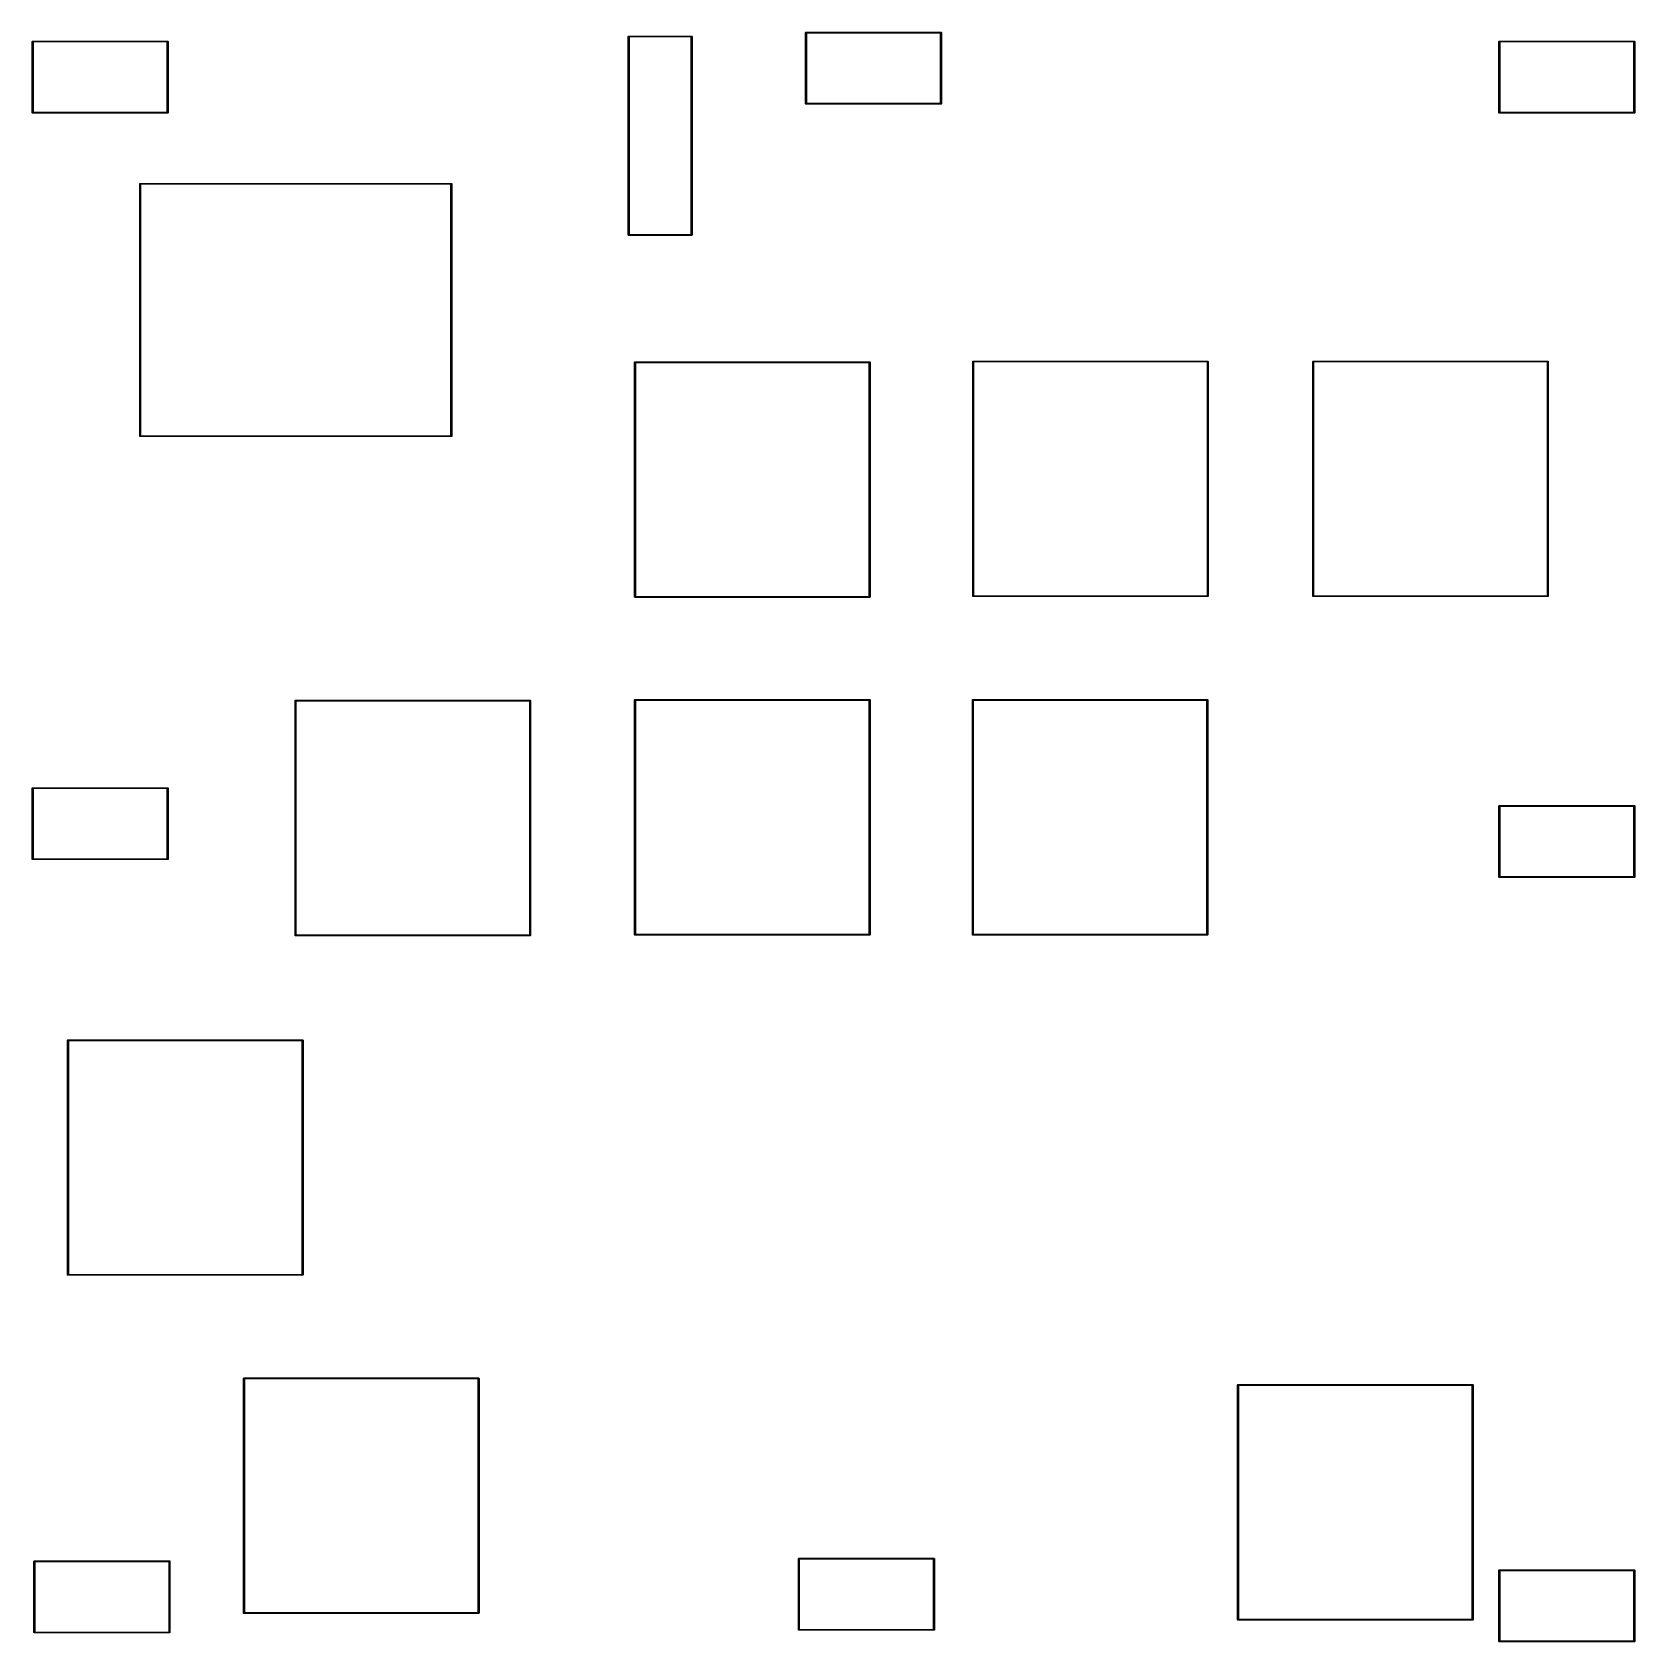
# Model space of a CAD drawing. Header units: millimetres. Extents: x 104.3 to 194.4, y -141.6 to -51.1.
import ezdxf

# ---------------------------------------------------------------- set-up
doc = ezdxf.new("R2010")
doc.units = ezdxf.units.MM
doc.layers.add('F.Courtyard', color=6, linetype='CONTINUOUS', true_color=0xff26e2)

msp = doc.modelspace()

# ---------------------------------------------------------------- linework, layer by layer
at = {"layer": 'F.Courtyard', "linetype": 'CONTINUOUS'}
for p, q in [((104.28957, -51.597158), (104.291473, -51.587591)), ((104.28957, -55.597158), (104.28957, -51.597158)), ((104.291473, -51.587591), (104.305003, -51.574061)), ((104.305003, -51.574061), (104.31457, -51.572158)), ((104.31457, -51.572158), (111.91457, -51.572158)), ((111.91457, -51.572158), (111.924137, -51.574061)), ((111.924137, -51.574061), (111.937667, -51.587591)), ((111.937667, -51.587591), (111.93957, -51.597158)), ((111.93957, -51.597158), (111.93957, -55.597158)), ((137.819571, -51.315), (137.821474, -51.305433)), ((137.819571, -62.475), (137.819571, -51.315)), ((137.821474, -51.305433), (137.835004, -51.291903)), ((137.835004, -51.291903), (137.844571, -51.29)), ((137.844571, -51.29), (141.384571, -51.29)), ((137.869571, -51.34), (137.869571, -62.45)), ((141.359571, -51.34), (137.869571, -51.34)), ((141.359571, -62.45), (141.359571, -51.34)), ((141.384571, -51.29), (141.394138, -51.291903)), ((141.394138, -51.291903), (141.407668, -51.305433)), ((141.407668, -51.305433), (141.409571, -51.315)), ((141.409571, -51.315), (141.409571, -62.475)), ((147.78957, -51.097158), (147.791473, -51.087591)), ((147.78957, -55.097158), (147.78957, -51.097158)), ((147.791473, -51.087591), (147.805003, -51.074061)), ((147.805003, -51.074061), (147.81457, -51.072158)), ((147.81457, -51.072158), (155.41457, -51.072158)), ((147.83957, -51.122158), (147.83957, -55.072158)), ((155.38957, -51.122158), (147.83957, -51.122158)), ((155.38957, -55.072158), (155.38957, -51.122158)), ((155.41457, -51.072158), (155.424137, -51.074061)), ((155.424137, -51.074061), (155.437667, -51.087591)), ((155.437667, -51.087591), (155.43957, -51.097158)), ((155.43957, -51.097158), (155.43957, -55.097158)), ((186.78957, -51.597158), (186.791473, -51.587591)), ((186.78957, -55.597158), (186.78957, -51.597158)), ((186.791473, -51.587591), (186.805003, -51.574061)), ((186.805003, -51.574061), (186.81457, -51.572158)), ((186.81457, -51.572158), (194.41457, -51.572158)), ((194.41457, -51.572158), (194.424137, -51.574061)), ((194.424137, -51.574061), (194.437667, -51.587591)), ((194.437667, -51.587591), (194.43957, -51.597158)), ((194.43957, -51.597158), (194.43957, -55.597158)), ((104.33957, -51.622158), (104.33957, -55.572158)), ((111.88957, -51.622158), (104.33957, -51.622158)), ((111.88957, -55.572158), (111.88957, -51.622158)), ((186.83957, -51.622158), (186.83957, -55.572158)), ((194.38957, -51.622158), (186.83957, -51.622158)), ((194.38957, -55.572158), (194.38957, -51.622158)), ((147.791473, -55.106725), (147.78957, -55.097158)), ((147.805003, -55.120255), (147.791473, -55.106725)), ((147.81457, -55.122158), (147.805003, -55.120255)), ((155.41457, -55.122158), (147.81457, -55.122158)), ((147.83957, -55.072158), (155.38957, -55.072158)), ((155.424137, -55.120255), (155.41457, -55.122158)), ((155.437667, -55.106725), (155.424137, -55.120255)), ((155.43957, -55.097158), (155.437667, -55.106725)), ((104.291473, -55.606725), (104.28957, -55.597158)), ((104.305003, -55.620255), (104.291473, -55.606725)), ((104.31457, -55.622158), (104.305003, -55.620255)), ((111.91457, -55.622158), (104.31457, -55.622158)), ((104.33957, -55.572158), (111.88957, -55.572158)), ((111.924137, -55.620255), (111.91457, -55.622158)), ((111.937667, -55.606725), (111.924137, -55.620255)), ((111.93957, -55.597158), (111.937667, -55.606725)), ((186.791473, -55.606725), (186.78957, -55.597158)), ((186.805003, -55.620255), (186.791473, -55.606725)), ((186.81457, -55.622158), (186.805003, -55.620255)), ((194.41457, -55.622158), (186.81457, -55.622158)), ((186.83957, -55.572158), (194.38957, -55.572158)), ((194.424137, -55.620255), (194.41457, -55.622158)), ((194.437667, -55.606725), (194.424137, -55.620255)), ((194.43957, -55.597158), (194.437667, -55.606725)), ((110.339571, -59.6), (110.341474, -59.590433)), ((110.339571, -73.8), (110.339571, -59.6)), ((110.341474, -59.590433), (110.355004, -59.576903)), ((110.355004, -59.576903), (110.364571, -59.575)), ((110.364571, -59.575), (127.864571, -59.575)), ((110.389571, -59.625), (110.389571, -73.775)), ((127.839571, -59.625), (110.389571, -59.625)), ((127.839571, -73.775), (127.839571, -59.625)), ((127.864571, -59.575), (127.874138, -59.576903)), ((127.874138, -59.576903), (127.887668, -59.590433)), ((127.887668, -59.590433), (127.889571, -59.6)), ((127.889571, -59.6), (127.889571, -73.8)), ((137.821474, -62.484567), (137.819571, -62.475)), ((137.869571, -62.45), (141.359571, -62.45)), ((141.409571, -62.475), (141.407668, -62.484567)), ((137.835004, -62.498097), (137.821474, -62.484567)), ((137.844571, -62.5), (137.835004, -62.498097)), ((141.384571, -62.5), (137.844571, -62.5)), ((141.394138, -62.498097), (141.384571, -62.5)), ((141.407668, -62.484567), (141.394138, -62.498097)), ((138.174571, -69.64), (138.176474, -69.630433)), ((138.174571, -82.84), (138.174571, -69.64)), ((138.176474, -69.630433), (138.190004, -69.616903)), ((138.190004, -69.616903), (138.199571, -69.615)), ((138.199571, -69.615), (151.399571, -69.615)), ((138.224571, -69.665), (138.224571, -82.815)), ((151.374571, -69.665), (138.224571, -69.665)), ((151.374571, -82.815), (151.374571, -69.665)), ((151.399571, -69.615), (151.409138, -69.616903)), ((151.409138, -69.616903), (151.422668, -69.630433)), ((151.422668, -69.630433), (151.424571, -69.64)), ((151.424571, -69.64), (151.424571, -82.84)), ((157.194571, -69.6), (157.196474, -69.590433)), ((157.194571, -82.8), (157.194571, -69.6)), ((157.196474, -69.590433), (157.210004, -69.576903)), ((157.210004, -69.576903), (157.219571, -69.575)), ((157.219571, -69.575), (170.419571, -69.575)), ((157.244571, -69.625), (157.244571, -82.775)), ((170.394571, -69.625), (157.244571, -69.625)), ((170.394571, -82.775), (170.394571, -69.625)), ((170.419571, -69.575), (170.429138, -69.576903)), ((170.429138, -69.576903), (170.442668, -69.590433)), ((170.442668, -69.590433), (170.444571, -69.6)), ((170.444571, -69.6), (170.444571, -82.8)), ((176.324571, -69.6), (176.326474, -69.590433)), ((176.324571, -82.8), (176.324571, -69.6)), ((176.326474, -69.590433), (176.340004, -69.576903)), ((176.340004, -69.576903), (176.349571, -69.575)), ((176.349571, -69.575), (189.549571, -69.575)), ((176.374571, -69.625), (176.374571, -82.775)), ((189.524571, -69.625), (176.374571, -69.625)), ((189.524571, -82.775), (189.524571, -69.625)), ((189.549571, -69.575), (189.559138, -69.576903)), ((189.559138, -69.576903), (189.572668, -69.590433)), ((189.572668, -69.590433), (189.574571, -69.6)), ((189.574571, -69.6), (189.574571, -82.8)), ((110.341474, -73.809567), (110.339571, -73.8)), ((110.355004, -73.823097), (110.341474, -73.809567)), ((110.364571, -73.825), (110.355004, -73.823097)), ((127.864571, -73.825), (110.364571, -73.825)), ((110.389571, -73.775), (127.839571, -73.775)), ((127.874138, -73.823097), (127.864571, -73.825)), ((127.887668, -73.809567), (127.874138, -73.823097)), ((127.889571, -73.8), (127.887668, -73.809567)), ((138.176474, -82.849567), (138.174571, -82.84)), ((138.190004, -82.863097), (138.176474, -82.849567)), ((138.199571, -82.865), (138.190004, -82.863097)), ((151.399571, -82.865), (138.199571, -82.865)), ((138.224571, -82.815), (151.374571, -82.815)), ((151.409138, -82.863097), (151.399571, -82.865)), ((151.422668, -82.849567), (151.409138, -82.863097)), ((151.424571, -82.84), (151.422668, -82.849567)), ((157.196474, -82.809567), (157.194571, -82.8)), ((157.210004, -82.823097), (157.196474, -82.809567)), ((157.219571, -82.825), (157.210004, -82.823097)), ((170.419571, -82.825), (157.219571, -82.825)), ((157.244571, -82.775), (170.394571, -82.775)), ((170.429138, -82.823097), (170.419571, -82.825)), ((170.442668, -82.809567), (170.429138, -82.823097)), ((170.444571, -82.8), (170.442668, -82.809567)), ((176.326474, -82.809567), (176.324571, -82.8)), ((176.340004, -82.823097), (176.326474, -82.809567)), ((176.349571, -82.825), (176.340004, -82.823097)), ((189.549571, -82.825), (176.349571, -82.825)), ((176.374571, -82.775), (189.524571, -82.775)), ((189.559138, -82.823097), (189.549571, -82.825)), ((189.572668, -82.809567), (189.559138, -82.823097)), ((189.574571, -82.8), (189.572668, -82.809567)), ((119.074571, -88.68), (119.076474, -88.670433)), ((119.074571, -101.88), (119.074571, -88.68)), ((119.076474, -88.670433), (119.090004, -88.656903)), ((119.090004, -88.656903), (119.099571, -88.655)), ((119.099571, -88.655), (132.299571, -88.655)), ((119.124571, -88.705), (119.124571, -101.855)), ((132.274571, -88.705), (119.124571, -88.705)), ((132.274571, -101.855), (132.274571, -88.705)), ((132.299571, -88.655), (132.309138, -88.656903)), ((132.309138, -88.656903), (132.322668, -88.670433)), ((132.322668, -88.670433), (132.324571, -88.68)), ((132.324571, -88.68), (132.324571, -101.88)), ((138.174571, -88.64), (138.176474, -88.630433)), ((138.174571, -101.84), (138.174571, -88.64)), ((138.176474, -88.630433), (138.190004, -88.616903)), ((138.190004, -88.616903), (138.199571, -88.615)), ((138.199571, -88.615), (151.399571, -88.615)), ((138.224571, -88.665), (138.224571, -101.815)), ((151.374571, -88.665), (138.224571, -88.665)), ((151.374571, -101.815), (151.374571, -88.665)), ((151.399571, -88.615), (151.409138, -88.616903)), ((151.409138, -88.616903), (151.422668, -88.630433)), ((151.422668, -88.630433), (151.424571, -88.64)), ((151.424571, -88.64), (151.424571, -101.84)), ((157.174571, -88.64), (157.176474, -88.630433)), ((157.174571, -101.84), (157.174571, -88.64)), ((157.176474, -88.630433), (157.190004, -88.616903)), ((157.190004, -88.616903), (157.199571, -88.615)), ((157.199571, -88.615), (170.399571, -88.615)), ((157.224571, -88.665), (157.224571, -101.815)), ((170.374571, -88.665), (157.224571, -88.665)), ((170.374571, -101.815), (170.374571, -88.665)), ((170.399571, -88.615), (170.409138, -88.616903)), ((170.409138, -88.616903), (170.422668, -88.630433)), ((170.422668, -88.630433), (170.424571, -88.64)), ((170.424571, -88.64), (170.424571, -101.84)), ((104.28957, -93.597158), (104.291473, -93.587591)), ((104.28957, -97.597158), (104.28957, -93.597158)), ((104.291473, -93.587591), (104.305003, -93.574061)), ((104.305003, -93.574061), (104.31457, -93.572158)), ((104.31457, -93.572158), (111.91457, -93.572158)), ((104.33957, -93.622158), (104.33957, -97.572158)), ((111.88957, -93.622158), (104.33957, -93.622158)), ((111.88957, -97.572158), (111.88957, -93.622158)), ((111.91457, -93.572158), (111.924137, -93.574061)), ((111.924137, -93.574061), (111.937667, -93.587591)), ((111.937667, -93.587591), (111.93957, -93.597158)), ((111.93957, -93.597158), (111.93957, -97.597158)), ((186.78957, -94.597158), (186.791473, -94.587591)), ((186.78957, -98.597158), (186.78957, -94.597158)), ((186.791473, -94.587591), (186.805003, -94.574061)), ((186.805003, -94.574061), (186.81457, -94.572158)), ((186.81457, -94.572158), (194.41457, -94.572158)), ((186.83957, -94.622158), (186.83957, -98.572158)), ((194.38957, -94.622158), (186.83957, -94.622158)), ((194.38957, -98.572158), (194.38957, -94.622158)), ((194.41457, -94.572158), (194.424137, -94.574061)), ((194.424137, -94.574061), (194.437667, -94.587591)), ((194.437667, -94.587591), (194.43957, -94.597158)), ((194.43957, -94.597158), (194.43957, -98.597158)), ((104.291473, -97.606725), (104.28957, -97.597158)), ((104.305003, -97.620255), (104.291473, -97.606725)), ((104.31457, -97.622158), (104.305003, -97.620255)), ((111.91457, -97.622158), (104.31457, -97.622158)), ((104.33957, -97.572158), (111.88957, -97.572158)), ((111.924137, -97.620255), (111.91457, -97.622158)), ((111.937667, -97.606725), (111.924137, -97.620255)), ((111.93957, -97.597158), (111.937667, -97.606725)), ((186.791473, -98.606725), (186.78957, -98.597158)), ((186.805003, -98.620255), (186.791473, -98.606725)), ((186.81457, -98.622158), (186.805003, -98.620255)), ((194.41457, -98.622158), (186.81457, -98.622158)), ((186.83957, -98.572158), (194.38957, -98.572158)), ((194.424137, -98.620255), (194.41457, -98.622158)), ((194.437667, -98.606725), (194.424137, -98.620255)), ((194.43957, -98.597158), (194.437667, -98.606725)), ((119.076474, -101.889567), (119.074571, -101.88)), ((119.090004, -101.903097), (119.076474, -101.889567)), ((119.099571, -101.905), (119.090004, -101.903097)), ((132.299571, -101.905), (119.099571, -101.905)), ((119.124571, -101.855), (132.274571, -101.855)), ((132.309138, -101.903097), (132.299571, -101.905)), ((132.322668, -101.889567), (132.309138, -101.903097)), ((132.324571, -101.88), (132.322668, -101.889567)), ((138.176474, -101.849567), (138.174571, -101.84)), ((138.190004, -101.863097), (138.176474, -101.849567)), ((138.199571, -101.865), (138.190004, -101.863097)), ((151.399571, -101.865), (138.199571, -101.865)), ((138.224571, -101.815), (151.374571, -101.815)), ((151.409138, -101.863097), (151.399571, -101.865)), ((151.422668, -101.849567), (151.409138, -101.863097)), ((151.424571, -101.84), (151.422668, -101.849567)), ((157.176474, -101.849567), (157.174571, -101.84)), ((157.190004, -101.863097), (157.176474, -101.849567)), ((157.199571, -101.865), (157.190004, -101.863097)), ((170.399571, -101.865), (157.199571, -101.865)), ((157.224571, -101.815), (170.374571, -101.815)), ((170.409138, -101.863097), (170.399571, -101.865)), ((170.422668, -101.849567), (170.409138, -101.863097)), ((170.424571, -101.84), (170.422668, -101.849567)), ((106.274571, -107.78), (106.276474, -107.770433)), ((106.274571, -120.98), (106.274571, -107.78)), ((106.276474, -107.770433), (106.290004, -107.756903)), ((106.290004, -107.756903), (106.299571, -107.755)), ((106.299571, -107.755), (119.499571, -107.755)), ((106.324571, -107.805), (106.324571, -120.955)), ((119.474571, -107.805), (106.324571, -107.805)), ((119.474571, -120.955), (119.474571, -107.805)), ((119.499571, -107.755), (119.509138, -107.756903)), ((119.509138, -107.756903), (119.522668, -107.770433)), ((119.522668, -107.770433), (119.524571, -107.78)), ((119.524571, -107.78), (119.524571, -120.98)), ((106.276474, -120.989567), (106.274571, -120.98)), ((106.290004, -121.003097), (106.276474, -120.989567)), ((106.299571, -121.005), (106.290004, -121.003097)), ((119.499571, -121.005), (106.299571, -121.005)), ((106.324571, -120.955), (119.474571, -120.955)), ((119.509138, -121.003097), (119.499571, -121.005)), ((119.522668, -120.989567), (119.509138, -121.003097)), ((119.524571, -120.98), (119.522668, -120.989567)), ((116.174571, -126.805), (116.176474, -126.795433)), ((116.174571, -140.005), (116.174571, -126.805)), ((116.176474, -126.795433), (116.190004, -126.781903)), ((116.190004, -126.781903), (116.199571, -126.78)), ((116.199571, -126.78), (129.399571, -126.78)), ((116.224571, -126.83), (116.224571, -139.98)), ((129.374571, -126.83), (116.224571, -126.83)), ((129.374571, -139.98), (129.374571, -126.83)), ((129.399571, -126.78), (129.409138, -126.781903)), ((129.409138, -126.781903), (129.422668, -126.795433)), ((129.422668, -126.795433), (129.424571, -126.805)), ((129.424571, -126.805), (129.424571, -140.005)), ((172.094571, -127.175), (172.096474, -127.165433)), ((172.094571, -140.375), (172.094571, -127.175)), ((172.096474, -127.165433), (172.110004, -127.151903)), ((172.110004, -127.151903), (172.119571, -127.15)), ((172.119571, -127.15), (185.319571, -127.15)), ((172.144571, -127.2), (172.144571, -140.35)), ((185.294571, -127.2), (172.144571, -127.2)), ((185.294571, -140.35), (185.294571, -127.2)), ((185.319571, -127.15), (185.329138, -127.151903)), ((185.329138, -127.151903), (185.342668, -127.165433)), ((185.342668, -127.165433), (185.344571, -127.175)), ((185.344571, -127.175), (185.344571, -140.375)), ((104.389571, -137.097158), (104.391474, -137.087591)), ((104.389571, -141.097158), (104.389571, -137.097158)), ((104.391474, -137.087591), (104.405004, -137.074061)), ((104.405004, -137.074061), (104.414571, -137.072158)), ((104.414571, -137.072158), (112.014571, -137.072158)), ((104.439571, -137.122158), (104.439571, -141.072158)), ((111.989571, -137.122158), (104.439571, -137.122158)), ((111.989571, -141.072158), (111.989571, -137.122158)), ((112.014571, -137.072158), (112.024138, -137.074061)), ((112.024138, -137.074061), (112.037668, -137.087591)), ((112.037668, -137.087591), (112.039571, -137.097158)), ((112.039571, -137.097158), (112.039571, -141.097158)), ((147.389571, -136.95), (147.391474, -136.940433)), ((147.389571, -140.95), (147.389571, -136.95)), ((147.391474, -136.940433), (147.405004, -136.926903)), ((147.405004, -136.926903), (147.414571, -136.925)), ((147.414571, -136.925), (155.014571, -136.925)), ((147.439571, -136.975), (147.439571, -140.925)), ((154.989571, -136.975), (147.439571, -136.975)), ((154.989571, -140.925), (154.989571, -136.975)), ((155.014571, -136.925), (155.024138, -136.926903)), ((155.024138, -136.926903), (155.037668, -136.940433)), ((155.037668, -136.940433), (155.039571, -136.95)), ((155.039571, -136.95), (155.039571, -140.95)), ((186.78957, -137.597158), (186.791473, -137.587591)), ((186.78957, -141.597158), (186.78957, -137.597158)), ((186.791473, -137.587591), (186.805003, -137.574061)), ((186.805003, -137.574061), (186.81457, -137.572158)), ((186.81457, -137.572158), (194.41457, -137.572158)), ((186.83957, -137.622158), (186.83957, -141.572158)), ((194.38957, -137.622158), (186.83957, -137.622158)), ((194.38957, -141.572158), (194.38957, -137.622158)), ((194.41457, -137.572158), (194.424137, -137.574061)), ((194.424137, -137.574061), (194.437667, -137.587591)), ((194.437667, -137.587591), (194.43957, -137.597158)), ((194.43957, -137.597158), (194.43957, -141.597158)), ((116.176474, -140.014567), (116.174571, -140.005)), ((116.190004, -140.028097), (116.176474, -140.014567)), ((116.199571, -140.03), (116.190004, -140.028097)), ((129.399571, -140.03), (116.199571, -140.03)), ((116.224571, -139.98), (129.374571, -139.98)), ((129.409138, -140.028097), (129.399571, -140.03)), ((129.422668, -140.014567), (129.409138, -140.028097)), ((129.424571, -140.005), (129.422668, -140.014567)), ((172.144571, -140.35), (185.294571, -140.35)), ((104.391474, -141.106725), (104.389571, -141.097158)), ((104.405004, -141.120255), (104.391474, -141.106725)), ((104.414571, -141.122158), (104.405004, -141.120255)), ((112.014571, -141.122158), (104.414571, -141.122158)), ((104.439571, -141.072158), (111.989571, -141.072158)), ((112.024138, -141.120255), (112.014571, -141.122158)), ((112.037668, -141.106725), (112.024138, -141.120255)), ((112.039571, -141.097158), (112.037668, -141.106725)), ((147.391474, -140.959567), (147.389571, -140.95)), ((147.405004, -140.973097), (147.391474, -140.959567)), ((147.414571, -140.975), (147.405004, -140.973097)), ((155.014571, -140.975), (147.414571, -140.975)), ((147.439571, -140.925), (154.989571, -140.925)), ((155.024138, -140.973097), (155.014571, -140.975)), ((155.037668, -140.959567), (155.024138, -140.973097)), ((155.039571, -140.95), (155.037668, -140.959567)), ((172.096474, -140.384567), (172.094571, -140.375)), ((172.110004, -140.398097), (172.096474, -140.384567)), ((172.119571, -140.4), (172.110004, -140.398097)), ((185.319571, -140.4), (172.119571, -140.4)), ((185.329138, -140.398097), (185.319571, -140.4)), ((185.342668, -140.384567), (185.329138, -140.398097)), ((185.344571, -140.375), (185.342668, -140.384567)), ((186.791473, -141.606725), (186.78957, -141.597158)), ((186.805003, -141.620255), (186.791473, -141.606725)), ((186.81457, -141.622158), (186.805003, -141.620255)), ((194.41457, -141.622158), (186.81457, -141.622158)), ((186.83957, -141.572158), (194.38957, -141.572158)), ((194.424137, -141.620255), (194.41457, -141.622158)), ((194.437667, -141.606725), (194.424137, -141.620255)), ((194.43957, -141.597158), (194.437667, -141.606725))]:
    msp.add_line(p, q, dxfattribs=at)

doc.saveas('drawing.dxf')
